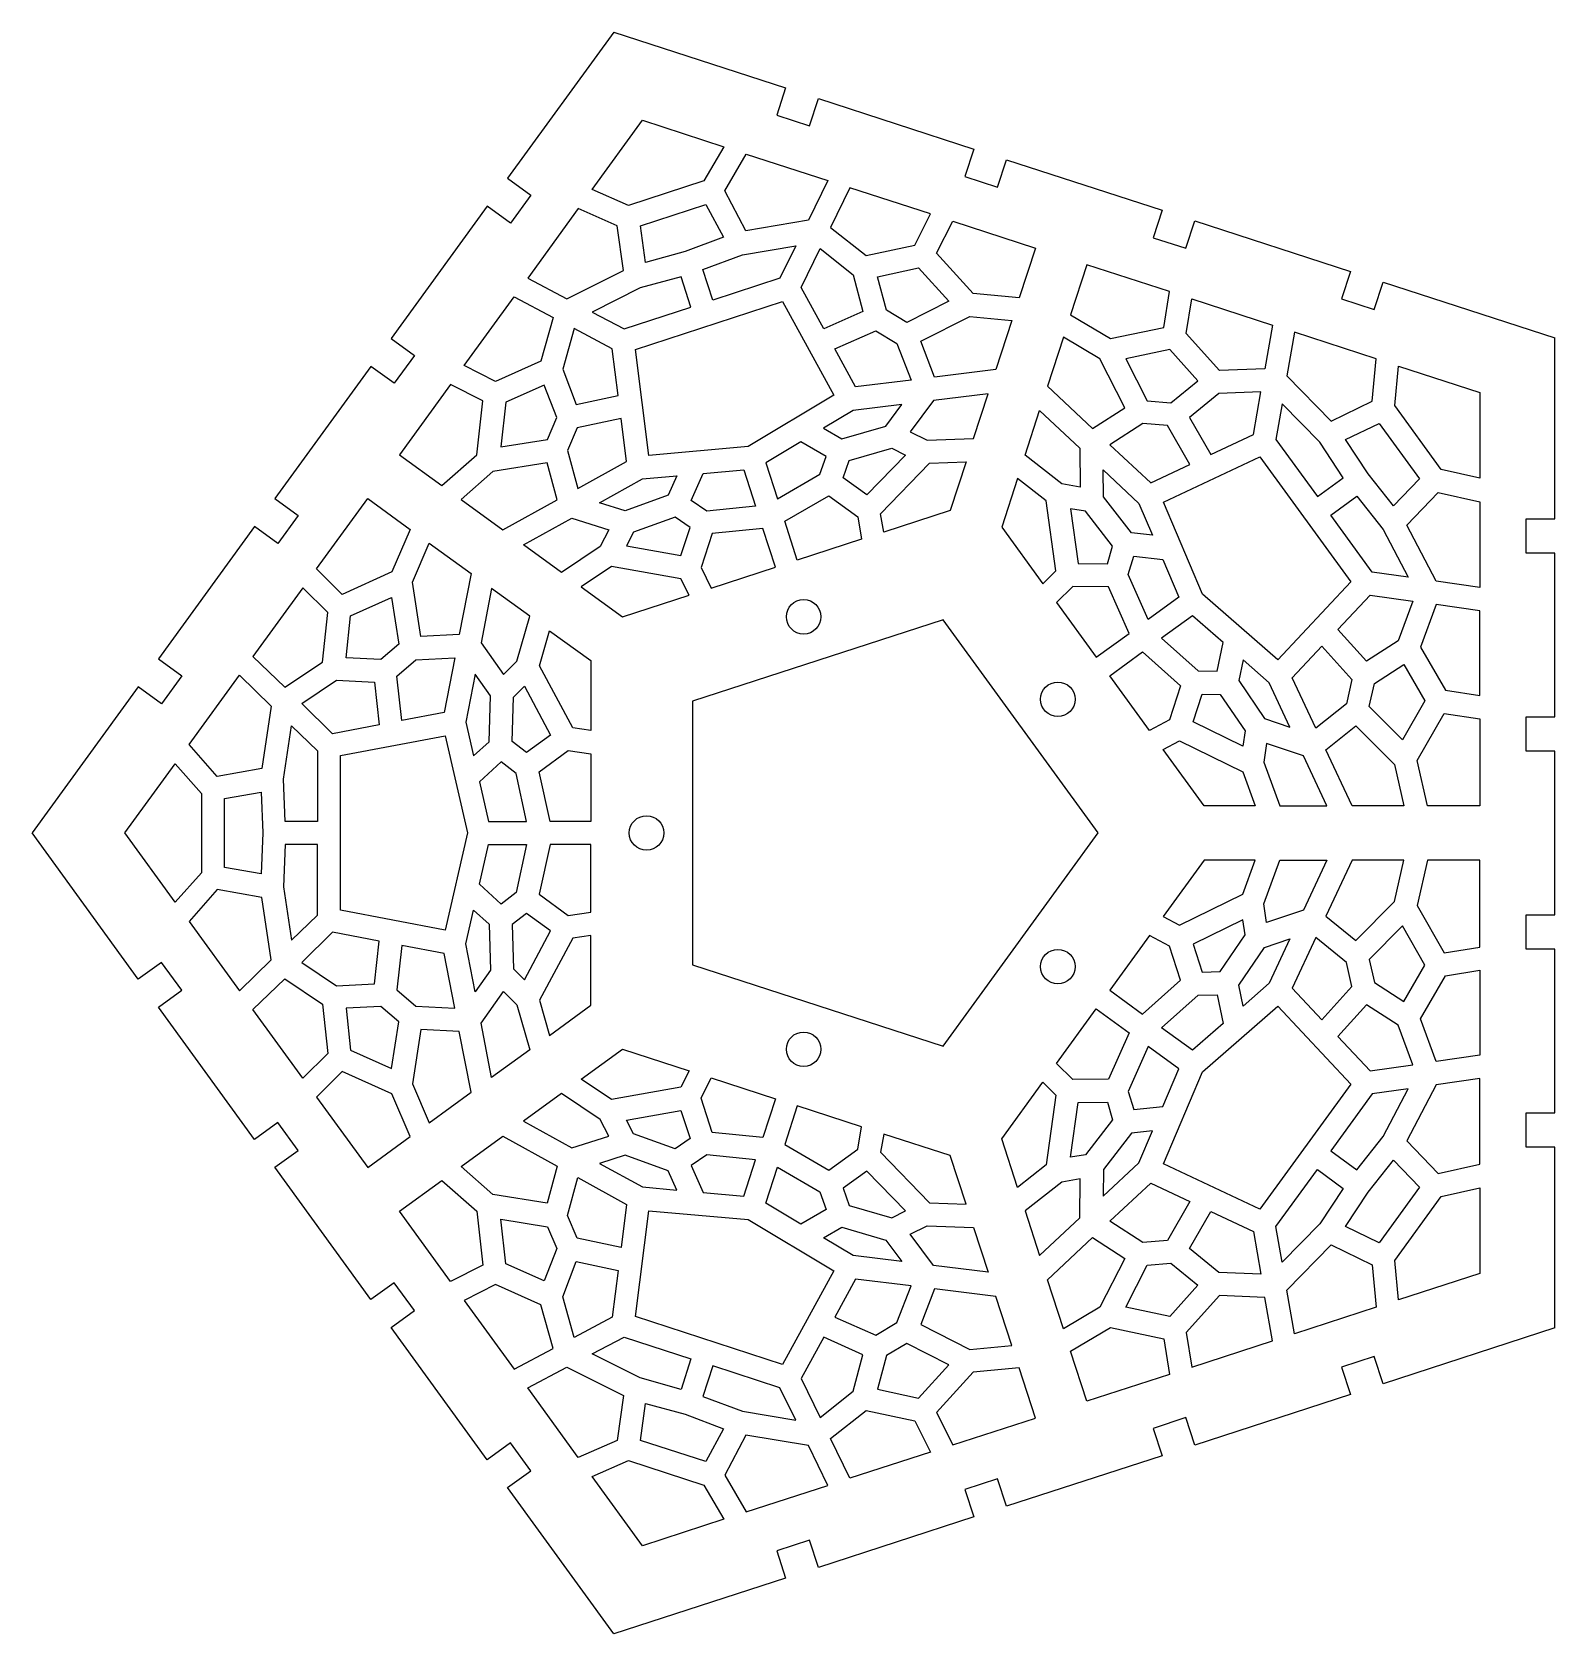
# Model space of a CAD drawing. Extents: x 10 to 142, y 10 to 149.
import ezdxf

# ---------------------------------------------------------------- set-up
doc = ezdxf.new("R2010")
doc.units = 0
doc.layers.get('0').update_dxf_attribs({"linetype": 'CONTINUOUS'})

msp = doc.modelspace()

# ---------------------------------------------------------------- linework, layer by layer
for points in [[(60.4, 148.85), (51.17, 136.15), (53.19, 134.68), (51.43, 132.26), (49.41, 133.73), (41.06, 122.23), (43.08, 120.76), (41.32, 118.34), (39.3, 119.81), (30.95, 108.32), (32.97, 106.85), (31.21, 104.43), (29.19, 105.9), (20.84, 94.4), (22.86, 92.93), (21.1, 90.51), (19.08, 91.98), (9.85, 79.28)], [(60.4, 148.85), (75.33, 144), (74.56, 141.62), (77.41, 140.7), (78.18, 143.07), (91.69, 138.68), (90.92, 136.31), (93.76, 135.38), (94.54, 137.76), (108.05, 133.37), (107.28, 130.99), (110.12, 130.07), (110.89, 132.44), (124.41, 128.05), (123.64, 125.68), (126.48, 124.75), (127.25, 127.13), (142.19, 122.28)], [(142.19, 36.28), (142.19, 51.98), (139.69, 51.98), (139.69, 54.97), (142.19, 54.97), (142.19, 69.18), (139.69, 69.18), (139.69, 72.17), (142.19, 72.17), (142.19, 86.38), (139.69, 86.38), (139.69, 89.37), (142.19, 89.37), (142.19, 103.58), (139.69, 103.58), (139.69, 106.57), (142.19, 106.57), (142.19, 122.28)], [(60.4, 9.7), (51.17, 22.41), (53.19, 23.88), (51.43, 26.3), (49.41, 24.83), (41.06, 36.32), (43.08, 37.79), (41.32, 40.21), (39.3, 38.74), (30.95, 50.24), (32.97, 51.71), (31.21, 54.13), (29.19, 52.66), (20.84, 64.15), (22.86, 65.62), (21.1, 68.04), (19.08, 66.57), (9.85, 79.28)], [(142.19, 36.28), (127.25, 31.42), (126.48, 33.8), (123.64, 32.88), (124.41, 30.5), (110.89, 26.11), (110.12, 28.49), (107.28, 27.56), (108.05, 25.18), (94.54, 20.79), (93.76, 23.17), (90.92, 22.25), (91.69, 19.87), (78.18, 15.48), (77.41, 17.86), (74.56, 16.93), (75.33, 14.55), (60.4, 9.7)]]:
    msp.add_lwpolyline(points)
for points in [[(61.67, 133.79), (58.52, 135.17), (62.89, 141.19), (69.96, 138.89), (68.22, 135.92)], [(77.31, 132.5), (71.89, 131.59), (70.04, 135.06), (71.91, 138.25), (79, 135.95)], [(82.33, 129.43), (86.56, 130.34), (87.93, 133.05), (80.92, 135.33), (79.23, 131.88)], [(63.17, 128.82), (62.73, 132.03), (68.4, 133.87), (69.93, 131.02), (66.6, 129.78)], [(56.33, 125.68), (61.25, 128.13), (60.71, 132.03), (57.31, 133.51), (52.93, 127.48)], [(88.44, 129.63), (89.86, 132.42), (97.04, 130.09), (95.63, 125.75), (91.62, 126.13)], [(68.15, 128.22), (71.6, 129.51), (76.22, 130.29), (74.84, 127.46), (69.01, 125.57)], [(76.68, 126.67), (78.33, 130.04), (81.2, 127.77), (82.05, 124.59), (78.65, 123.08)], [(86.88, 128.37), (89.52, 125.47), (85.86, 123.61), (84.1, 124.68), (83.31, 127.6)], [(108.2, 123.2), (108.7, 126.3), (101.51, 128.64), (100.1, 124.29), (103.57, 122.24)], [(66.25, 127.6), (62.7, 126.62), (58.51, 124.53), (61.29, 123.06), (67.11, 124.95)], [(54.07, 120.25), (50.11, 118.5), (47.41, 119.88), (51.74, 125.85), (55.14, 124.05)], [(62.29, 121.28), (75.07, 125.44), (79.53, 117.31), (72.09, 112.86), (63.46, 112.08)], [(113.03, 119.45), (110.14, 122.68), (110.62, 125.68), (117.64, 123.4), (116.98, 119.61)], [(87.07, 121.99), (91.33, 124.14), (95, 123.8), (93.61, 119.53), (88.27, 118.87)], [(60.27, 121.34), (56.95, 123.09), (55.96, 119.57), (57.14, 116.5), (60.78, 117.28)], [(85.01, 121.79), (86.23, 118.62), (81.42, 118.02), (79.61, 121.32), (83.16, 122.9)], [(118.9, 118.98), (122.74, 115.06), (126.29, 116.78), (126.65, 120.47), (119.56, 122.77)], [(104.82, 116.22), (102.64, 120.47), (99.47, 122.34), (98.08, 118.08), (102.01, 114.4)], [(108.72, 121.27), (104.89, 120.47), (106.76, 116.82), (108.81, 116.65), (111.16, 118.55)], [(128.26, 116.41), (128.59, 119.84), (135.67, 117.54), (135.67, 110.1), (132.31, 110.84)], [(49.01, 116.82), (46.22, 118.24), (41.78, 112.13), (45.47, 109.45), (48.5, 112.12)], [(51.01, 116.71), (50.59, 112.82), (54.63, 113.47), (55.44, 115.36), (54.35, 118.19)], [(86.16, 114.13), (87.62, 113.4), (91.67, 113.54), (92.93, 117.43), (88.17, 116.84)], [(115.98, 113.9), (116.63, 117.6), (112.97, 117.45), (110.42, 115.38), (112.28, 112.15)], [(78.62, 114.43), (80.22, 113.52), (84.04, 114.63), (85.43, 116.5), (81.2, 115.98)], [(100.94, 109.33), (99.33, 109.6), (96.14, 112.09), (97.4, 115.98), (100.91, 112.7)], [(123.79, 110.14), (121.75, 113.22), (118.47, 116.56), (117.93, 113.46), (121.54, 108.51)], [(56.39, 112.5), (57.27, 109.21), (61.51, 111.55), (61.04, 115.29), (57.23, 114.48)], [(106.38, 114.85), (103.52, 113), (107.06, 109.69), (110.46, 111.3), (108.52, 114.66)], [(124, 113.45), (126.91, 114.86), (130.42, 110.04), (128.17, 107.7), (125.96, 110.49)], [(78.32, 110.44), (78.87, 111.98), (76.65, 113.25), (73.61, 111.43), (74.63, 108.29)], [(54.61, 111.44), (49.89, 110.68), (47.13, 108.24), (50.76, 105.61), (55.47, 108.21)], [(82.4, 108.64), (80.33, 110.13), (80.86, 111.62), (84.55, 112.7), (85.74, 112.11)], [(83.86, 105.42), (83.59, 106.99), (87.84, 111.41), (91.01, 111.52), (89.64, 107.3)], [(116.55, 111.96), (124.46, 101.09), (118.1, 94.33), (111.57, 100.03), (108.17, 108)], [(65.89, 110.29), (65.13, 108.62), (61.39, 107.27), (59.17, 107.97), (62.89, 110.03)], [(68.48, 107.24), (67.13, 108.17), (68.17, 110.5), (71.71, 110.82), (72.73, 107.67)], [(97.68, 100.93), (98.82, 102.05), (97.98, 108.12), (95.48, 110.06), (94.11, 105.85)], [(107.21, 105.14), (105.39, 105.34), (102.95, 108.49), (102.93, 110.81), (106.03, 107.91)], [(81.61, 106.75), (81.94, 104.8), (76.35, 102.98), (75.26, 106.35), (79.08, 108.57)], [(131.86, 101.14), (129.32, 106.01), (132.05, 108.85), (135.67, 108.05), (135.67, 100.6)], [(36.8, 100), (34.58, 102.22), (39.02, 108.33), (42.71, 105.65), (41.11, 101.95)], [(100.75, 102.68), (103.3, 102.67), (103.75, 104.18), (101.4, 107.22), (100.09, 107.44)], [(124.97, 108.53), (127.26, 105.64), (129.42, 101.49), (126.31, 101.93), (122.71, 106.89)], [(59.97, 105.62), (59.21, 104.17), (55.86, 101.9), (52.55, 104.31), (56.75, 106.63)], [(66.23, 103.39), (67.03, 105.81), (65.73, 106.7), (62.11, 105.41), (61.5, 104.23)], [(43.64, 96.35), (42.91, 101.06), (44.37, 104.44), (48, 101.81), (46.98, 96.52)], [(67.99, 102.33), (68.86, 100.55), (74.45, 102.37), (73.36, 105.73), (68.96, 105.28)], [(105.11, 101.73), (105.58, 103.31), (108.12, 103.03), (109.51, 99.77), (106.84, 97.83)], [(66.94, 99.93), (66.24, 101.35), (60.2, 102.43), (57.58, 100.65), (61.16, 98.05)], [(35.1, 94.13), (35.54, 98.44), (33.39, 100.58), (29.05, 94.62), (31.81, 91.94)], [(50.83, 93.05), (51.98, 94.21), (53.1, 98.1), (49.78, 100.51), (48.87, 95.8)], [(100.28, 100.68), (98.87, 99.3), (102.32, 94.55), (105.18, 96.62), (103.4, 100.67)], [(37.52, 98.13), (41.09, 99.74), (41.72, 95.69), (40.16, 94.34), (37.15, 94.5)], [(126.12, 99.94), (129.84, 99.41), (128.57, 95.98), (125.81, 94.19), (123.32, 96.96)], [(130.49, 95.42), (132.67, 91.68), (135.67, 91.21), (135.67, 98.58), (131.87, 99.12)], [(67.25, 67.83), (89.02, 60.76), (102.48, 79.28), (89.02, 97.8), (67.25, 90.72)], [(111.19, 93.36), (112.83, 93.32), (113.36, 95.82), (110.68, 98.15), (108.01, 96.21)], [(58.4, 88.17), (56.83, 88.4), (53.94, 93.81), (54.82, 96.85), (58.4, 94.25)], [(108.7, 89.1), (106.95, 88.18), (103.5, 92.93), (106.36, 95.01), (109.65, 92.06)], [(124.06, 90.51), (121.41, 88.37), (119.36, 92.75), (121.94, 95.5), (124.54, 92.61)], [(43.19, 94.32), (46.59, 94.5), (45.67, 89.74), (41.97, 89.04), (41.56, 92.91)], [(115.08, 94.31), (114.71, 92.51), (116.95, 89.22), (119.15, 88.48), (117.35, 92.33)], [(130.89, 90.76), (128.95, 87.36), (126.05, 90.26), (126.52, 92.27), (129.05, 93.91)], [(30.63, 90.3), (29.82, 84.87), (25.94, 84.18), (23.49, 86.95), (27.87, 92.98)], [(35.97, 87.9), (33.28, 90.52), (36.32, 92.54), (39.61, 92.37), (40, 88.67)], [(48.22, 85.97), (49.58, 87.21), (49.7, 91.19), (48.35, 93.08), (47.55, 88.91)], [(54.89, 87.78), (52.83, 86.27), (51.58, 87.23), (51.7, 91.07), (52.63, 92.02)], [(110.75, 88.92), (111.52, 91.35), (113.1, 91.31), (115.27, 88.14), (115.07, 86.82)], [(132.57, 89.67), (135.67, 89.18), (135.67, 81.63), (131.1, 81.63), (130.22, 85.56)], [(31.86, 80.28), (31.71, 83.96), (32.4, 88.59), (34.65, 86.4), (34.65, 80.28)], [(36.65, 72.56), (36.65, 86), (45.76, 87.73), (47.69, 79.28), (45.76, 70.83)], [(124.88, 88.6), (128.25, 85.22), (129.05, 81.63), (124.57, 81.63), (122.29, 86.5)], [(56.44, 86.44), (58.4, 86.15), (58.4, 80.28), (54.87, 80.28), (53.93, 84.6)], [(108.14, 86.54), (109.55, 87.28), (115.06, 84.6), (116.14, 81.63), (111.71, 81.63)], [(117.13, 87.05), (116.89, 85.43), (118.27, 81.63), (122.36, 81.63), (120.33, 85.97)], [(24.57, 75.83), (22.28, 73.26), (17.91, 79.28), (22.28, 85.29), (24.57, 82.72)], [(51.92, 84.45), (50.62, 85.45), (48.73, 83.73), (49.52, 80.28), (52.82, 80.28)], [(29.75, 75.73), (26.57, 76.29), (26.57, 82.26), (29.75, 82.83), (29.91, 79.28)], [(31.86, 78.28), (31.71, 74.6), (32.4, 69.96), (34.65, 72.15), (34.65, 78.28)], [(51.92, 74.1), (50.62, 73.1), (48.73, 74.82), (49.52, 78.28), (52.82, 78.28)], [(56.44, 72.12), (58.4, 72.4), (58.4, 78.28), (54.87, 78.28), (53.93, 73.96)], [(108.14, 72.01), (109.55, 71.27), (115.06, 73.95), (116.14, 76.93), (111.71, 76.93)], [(117.13, 71.5), (116.89, 73.12), (118.27, 76.93), (122.36, 76.93), (120.33, 72.58)], [(124.88, 69.95), (128.25, 73.33), (129.05, 76.93), (124.57, 76.93), (122.29, 72.05)], [(132.57, 68.88), (135.67, 69.37), (135.67, 76.93), (131.1, 76.93), (130.22, 72.99)], [(30.63, 68.25), (29.82, 73.68), (25.94, 74.37), (23.49, 71.6), (27.87, 65.57)], [(48.22, 72.58), (49.58, 71.35), (49.7, 67.37), (48.35, 65.47), (47.55, 69.65)], [(54.89, 70.78), (52.83, 72.28), (51.58, 71.32), (51.7, 67.48), (52.63, 66.53)], [(110.75, 69.63), (111.52, 67.2), (113.1, 67.24), (115.27, 70.42), (115.07, 71.73)], [(130.89, 67.79), (128.95, 71.2), (126.05, 68.29), (126.52, 66.29), (129.05, 64.64)], [(35.97, 70.65), (33.28, 68.04), (36.32, 66.01), (39.61, 66.18), (40, 69.89)], [(58.4, 70.38), (56.83, 70.15), (53.94, 64.75), (54.82, 61.7), (58.4, 64.31)], [(108.7, 69.46), (106.95, 70.38), (103.5, 65.62), (106.36, 63.55), (109.65, 66.49)], [(115.08, 64.24), (114.71, 66.05), (116.95, 69.34), (119.15, 70.08), (117.35, 66.22)], [(124.06, 68.04), (121.41, 70.19), (119.36, 65.8), (121.94, 63.06), (124.54, 65.95)], [(43.19, 64.23), (46.59, 64.05), (45.67, 68.81), (41.97, 69.51), (41.56, 65.64)], [(130.49, 63.13), (132.67, 66.88), (135.67, 67.35), (135.67, 59.97), (131.87, 59.43)], [(35.1, 64.42), (35.54, 60.12), (33.39, 57.97), (29.05, 63.94), (31.81, 66.61)], [(50.83, 65.51), (51.98, 64.34), (53.1, 60.45), (49.78, 58.04), (48.87, 62.76)], [(37.52, 60.42), (41.09, 58.81), (41.72, 62.86), (40.16, 64.21), (37.15, 64.05)], [(111.19, 65.19), (112.83, 65.23), (113.36, 62.73), (110.68, 60.4), (108.01, 62.34)], [(124.46, 57.47), (116.55, 46.59), (108.17, 50.55), (111.57, 58.52), (118.1, 64.22)], [(126.12, 58.61), (129.84, 59.14), (128.57, 62.57), (125.81, 64.36), (123.32, 61.59)], [(100.28, 57.87), (98.87, 59.25), (102.32, 64.01), (105.18, 61.93), (103.4, 57.89)], [(43.64, 62.21), (42.91, 57.49), (44.37, 54.11), (48, 56.75), (46.98, 62.03)], [(66.94, 58.63), (66.24, 57.2), (60.2, 56.13), (57.58, 57.9), (61.16, 60.5)], [(105.11, 56.82), (105.58, 55.25), (108.12, 55.52), (109.51, 58.78), (106.84, 60.73)], [(36.8, 58.55), (34.58, 56.33), (39.02, 50.22), (42.71, 52.91), (41.11, 56.61)], [(67.99, 56.23), (68.86, 58), (74.45, 56.19), (73.36, 52.83), (68.96, 53.27)], [(97.68, 57.62), (98.82, 56.51), (97.98, 50.44), (95.48, 48.49), (94.11, 52.7)], [(124.97, 50.03), (127.26, 52.91), (129.42, 57.06), (126.31, 56.62), (122.71, 51.66)], [(131.86, 57.41), (129.32, 52.54), (132.05, 49.7), (135.67, 50.5), (135.67, 57.95)], [(59.97, 52.93), (59.21, 54.38), (55.86, 56.65), (52.55, 54.24), (56.75, 51.92)], [(100.75, 55.87), (103.3, 55.89), (103.75, 54.37), (101.4, 51.33), (100.09, 51.11)], [(66.23, 55.17), (67.03, 52.74), (65.73, 51.85), (62.11, 53.15), (61.5, 54.32)], [(81.61, 51.8), (81.94, 53.75), (76.35, 55.57), (75.26, 52.21), (79.08, 49.99)], [(54.61, 47.11), (49.89, 47.87), (47.13, 50.31), (50.76, 52.94), (55.47, 50.34)], [(83.86, 53.13), (83.59, 51.56), (87.84, 47.14), (91.01, 47.04), (89.64, 51.25)], [(107.21, 53.41), (105.39, 53.21), (102.95, 50.06), (102.93, 47.74), (106.03, 50.64)], [(65.89, 48.26), (65.13, 49.94), (61.39, 51.28), (59.17, 50.58), (62.89, 48.53)], [(68.48, 51.31), (67.13, 50.38), (68.17, 48.05), (71.71, 47.74), (72.73, 50.88)], [(78.32, 48.12), (78.87, 46.57), (76.65, 45.3), (73.61, 47.12), (74.63, 50.26)], [(128.17, 50.85), (130.42, 48.52), (126.91, 43.69), (124, 45.1), (125.96, 48.07)], [(49.01, 41.74), (46.22, 40.31), (41.78, 46.42), (45.47, 49.1), (48.5, 46.44)], [(56.39, 46.06), (57.27, 49.35), (61.51, 47), (61.04, 43.27), (57.23, 44.08)], [(82.4, 49.91), (80.33, 48.42), (80.86, 46.93), (84.55, 45.86), (85.74, 46.45)], [(100.94, 49.23), (99.33, 48.95), (96.14, 46.47), (97.4, 42.57), (100.91, 45.85)], [(106.38, 43.7), (103.52, 45.56), (107.06, 48.86), (110.46, 47.26), (108.52, 43.89)], [(123.79, 48.41), (121.75, 45.34), (118.47, 42), (117.93, 45.09), (121.54, 50.05)], [(132.31, 47.71), (135.67, 48.45), (135.67, 41.01), (128.59, 38.72), (128.26, 42.14)], [(75.07, 33.12), (62.29, 37.27), (63.46, 46.47), (72.09, 45.69), (79.53, 41.25)], [(115.98, 44.65), (116.63, 40.95), (112.97, 41.11), (110.42, 43.18), (112.28, 46.4)], [(51.01, 41.84), (50.59, 45.74), (54.63, 45.08), (55.44, 43.19), (54.35, 40.37)], [(78.62, 44.12), (80.22, 45.04), (84.04, 43.92), (85.43, 42.05), (81.2, 42.58)], [(86.16, 44.42), (87.62, 45.15), (91.67, 45.01), (92.93, 41.12), (88.17, 41.71)], [(104.82, 42.33), (102.64, 38.08), (99.47, 36.21), (98.08, 40.47), (102.01, 44.15)], [(118.9, 39.57), (122.74, 43.49), (126.29, 41.77), (126.65, 38.08), (119.56, 35.78)], [(60.27, 37.22), (56.95, 35.46), (55.96, 38.98), (57.14, 42.05), (60.78, 41.28)], [(108.72, 37.28), (104.89, 38.08), (106.76, 41.73), (108.81, 41.91), (111.16, 40)], [(85.01, 36.76), (86.23, 39.94), (81.42, 40.53), (79.61, 37.23), (83.16, 35.65)], [(54.07, 38.3), (50.11, 40.05), (47.41, 38.67), (51.74, 32.71), (55.14, 34.5)], [(87.07, 36.57), (91.33, 34.41), (95, 34.76), (93.61, 39.02), (88.27, 39.68)], [(113.03, 39.1), (110.14, 35.88), (110.62, 32.88), (117.64, 35.16), (116.98, 38.94)], [(108.2, 35.35), (108.7, 32.25), (101.51, 29.92), (100.1, 34.26), (103.57, 36.31)], [(66.25, 30.95), (62.7, 31.94), (58.51, 34.02), (61.29, 35.49), (67.11, 33.6)], [(76.68, 31.88), (78.33, 28.51), (81.2, 30.78), (82.05, 33.96), (78.65, 35.47)], [(86.88, 30.19), (89.52, 33.09), (85.86, 34.94), (84.1, 33.88), (83.31, 30.96)], [(56.33, 32.87), (61.25, 30.42), (60.71, 26.52), (57.31, 25.04), (52.93, 31.07)], [(68.15, 30.33), (71.6, 29.04), (76.22, 28.27), (74.84, 31.09), (69.01, 32.98)], [(88.44, 28.93), (89.86, 26.13), (97.04, 28.46), (95.63, 32.81), (91.62, 32.43)], [(69.93, 27.53), (68.4, 24.68), (62.73, 26.52), (63.17, 29.73), (66.6, 28.78)], [(82.33, 29.12), (86.56, 28.21), (87.93, 25.5), (80.92, 23.23), (79.23, 26.67)], [(77.31, 26.06), (71.89, 26.97), (70.04, 23.49), (71.91, 20.3), (79, 22.6)], [(68.22, 22.63), (69.96, 19.67), (62.89, 17.37), (58.52, 23.39), (61.67, 24.76)]]:
    msp.add_lwpolyline(points, close=True)
for centre in [(76.9, 98.06), (98.99, 90.89), (63.25, 79.28), (98.99, 67.67), (76.9, 60.49)]:
    msp.add_circle(centre, 1.5)

doc.saveas('drawing.dxf')
